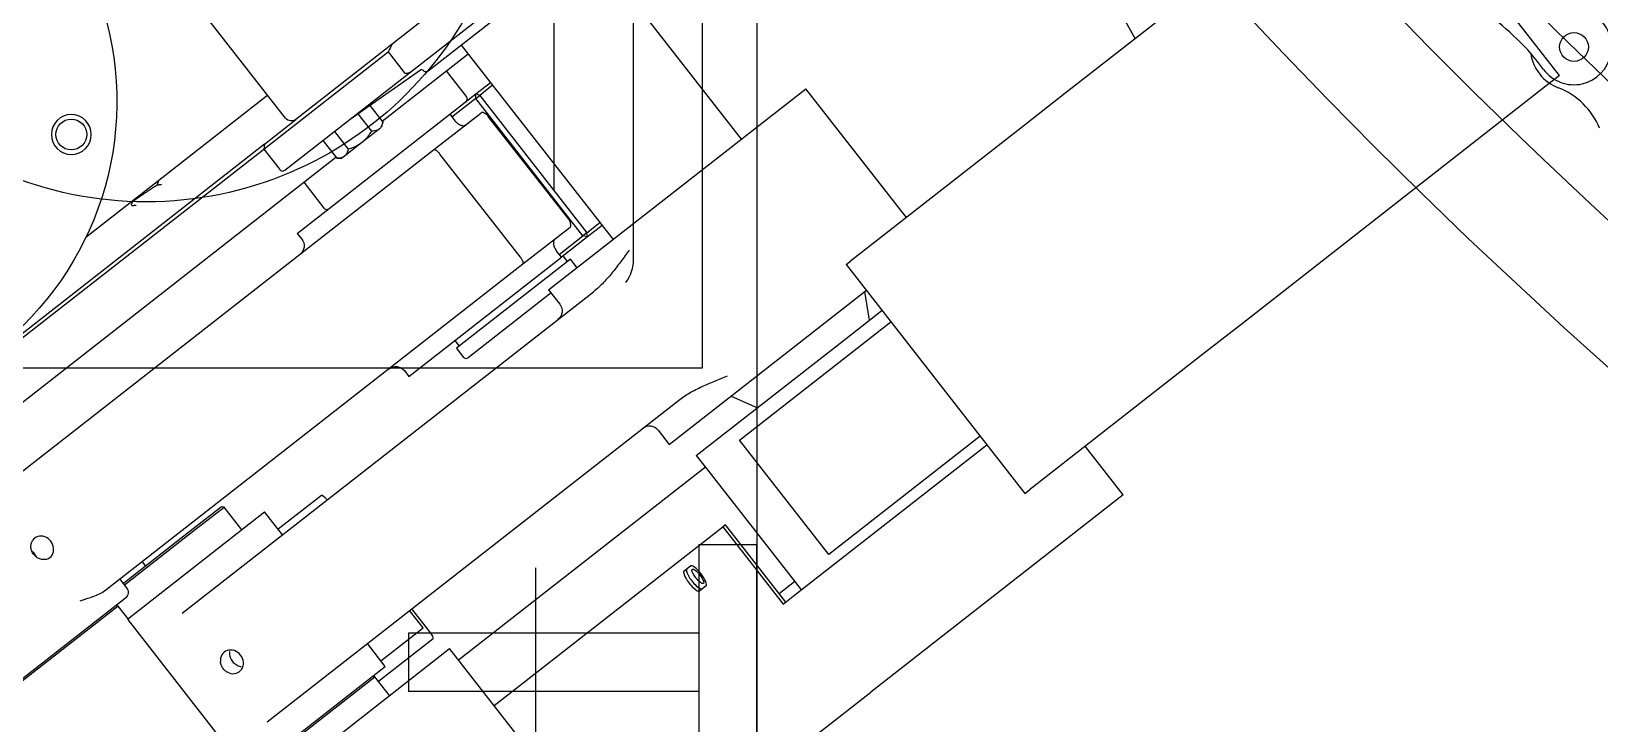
# Model space of a CAD drawing. Header units: millimetres. Extents: x 10462777 to 22643323, y 453826 to 1389191.
# Drawn here: x 11309805.9 to 11310238.2, y 585176.4 to 585367.2 of the extents above; entities that cross this region are included whole.
import ezdxf

# ---------------------------------------------------------------- set-up
doc = ezdxf.new("R2010")
doc.units = ezdxf.units.MM
doc.header["$LTSCALE"] = 200
doc.header["$MEASUREMENT"] = 0
doc.linetypes.add('HIDDEN', pattern=[3.75, 2.5, -1.25])
doc.layers.get('0').update_dxf_attribs({"linetype": 'CONTINUOUS'})
doc.layers.add('203', color=7, linetype='CONTINUOUS', true_color=0xffffff)
for name, color, linetype in [('7', 7, 'CONTINUOUS'), ('CENTER', 1, 'CONTINUOUS'), ('HIDDEN', 7, 'HIDDEN')]:
    doc.layers.add(name, color=color, linetype=linetype)
doc.layers.add('LAYOUT', color=8, linetype='CONTINUOUS', lineweight=25)

# ---------------------------------------------------------------- blocks, each defined once
blk = doc.blocks.new('A$C107C3577')
at = {"color": 4}
blk.add_line((733, 136.11), (2418.73, 136.11), dxfattribs=at)
at = {"layer": '7', "color": 2}
for p, q in [((2395, 136.11), (2330, 136.11)), ((2330, 120.11), (2330, 136.11)), ((2330, 120.11), (2395, 120.11)), ((2354.5, 120.11), (2354.5, 40.11)), ((2370.5, 120.11), (2370.5, 40.11)), ((2354.5, 40.11), (2370.5, 40.11))]:
    blk.add_line(p, q, dxfattribs=at)
at = {"layer": 'CENTER'}
blk.add_line((2336.5, 75.11), (2385.09, 75.11), dxfattribs=at)
blk = doc.blocks.new('r710ic')
at = {"layer": 'LAYOUT', "color": 3}
blk.add_circle((272041.37, 104232.63), 2050.12, dxfattribs=at)

msp = doc.modelspace()

# ---------------------------------------------------------------- linework, layer by layer
at = {"linetype": 'HIDDEN'}
msp.add_circle((11309837.52218, 585421.70724, 0), 101.50652, dxfattribs=at)
at = {"color": 31}
msp.add_circle((11310231.11321, 585362.86541, 0), 3.97, dxfattribs=at)
for centre, radius, start, end in [((11310168.80392, 585317.06754, 0), 66.92976, 36.3162119, 55.221425), ((11310231.11321, 585362.86541, 0), 10.4, 216.316206, 55.221425), ((11310231.11321, 585362.86541, 0), 12.05, 188.3161159, 248.9087558), ((11310219.48369, 585332.71309, 0), 20.26731, 22.6288749, 68.9087658)]:
    msp.add_arc(centre, radius, start, end, dxfattribs=at)
at = {"layer": '203', "color": 252, "linetype": 'Continuous'}
for p, q in [((11309875.98251, 585343.25314, 0), (11309775.62827, 585471.70072, 0)), ((11310174.22048, 585415.18422, 0), (11310090.81646, 585350.02186, 0)), ((11310227.16171, 585355.02354, 0), (11310177.90809, 585418.06529, 0)), ((11309910.96496, 585356.38416, 0), (11309969.82973, 585402.37436, 0)), ((11309951.95011, 585400.06747, 0), (11309878.7899, 585342.90844, 0)), ((11309915.29254, 585356.28863, 0), (11309968.87548, 585398.15222, 0)), ((11310001.64011, 585337.45746, 0), (11309959.77523, 585391.04206, 0)), ((11309949.88424, 585384.45168, 0), (11309949.88424, 585323.36207, 0)), ((11309971.88456, 585304.45055, 0), (11309971.88456, 585384.45168, 0)), ((11309924.39305, 585363.39846, 0), (11309966.25792, 585309.81387, 0)), ((11309869.9493, 585334.73238, 0), (11309904.23075, 585361.51598, 0)), ((11309902.57178, 585342.45334, 0), (11309926.28072, 585360.9768, 0)), ((11309904.23075, 585361.51598, 0), (11309908.6573, 585355.85025, 0)), ((11309875.77954, 585328.8943, 0), (11309910.96496, 585356.38416, 0)), ((11309893.81806, 585342.98753, 0), (11309913.20807, 585356.56275, 0)), ((11309925.83548, 585349.20761, 0), (11309920.29437, 585356.2999, 0)), ((11310227.16171, 585355.02354, 0), (11310223.4741, 585352.14246, 0)), ((11309921.21671, 585344.33, 0), (11309928.45381, 585349.98424, 0)), ((11309928.40381, 585348.67614, 0), (11309928.45381, 585349.98424, 0)), ((11309928.45381, 585349.98424, 0), (11309932.44018, 585353.09873, 0)), ((11309929.49122, 585349.52572, 0), (11309928.45381, 585349.98424, 0)), ((11309933.056, 585352.31082, 0), (11309929.49122, 585349.52572, 0)), ((11309948.4886, 585295.92977, 0), (11310019.41057, 585351.34009, 0)), ((11310047.11556, 585315.87933, 0), (11310019.41057, 585351.34009, 0)), ((11310090.81646, 585350.02186, 0), (11310079.95153, 585341.53324, 0)), ((11310223.4741, 585352.14246, 0), (11310140.07008, 585286.9801, 0)), ((11309871.05689, 585349.55712, 0), (11309842.68836, 585327.39319, 0)), ((11309899.20783, 585346.76094, 0), (11309902.80843, 585342.15238, 0)), ((11309928.40381, 585348.67614, 0), (11309921.83244, 585343.54202, 0)), ((11309928.40381, 585348.67614, 0), (11309929.49122, 585349.52572, 0)), ((11309957.95599, 585310.85109, 0), (11309928.40381, 585348.67614, 0)), ((11309929.49122, 585349.52572, 0), (11309959.04339, 585311.70066, 0)), ((11309870.12166, 585336.13607, 0), (11309878.78739, 585342.90648, 0)), ((11309879.20924, 585311.51016, 0), (11309921.2166, 585344.32991, 0)), ((11309895.89254, 585344.43982, 0), (11309899.62368, 585339.66418, 0)), ((11309902.48997, 585340.80104, 0), (11309902.80843, 585342.15238, 0)), ((11309916.76963, 585334.51037, 0), (11309929.77909, 585344.67448, 0)), ((11309921.2166, 585344.32991, 0), (11309922.44794, 585342.75386, 0)), ((11309954.01804, 585315.38864, 0), (11309931.85391, 585343.75743, 0)), ((11310079.95153, 585341.53324, 0), (11310031.73651, 585303.86353, 0)), ((11309886.25655, 585337.07983, 0), (11309890.06942, 585332.19957, 0)), ((11309889.4413, 585339.56803, 0), (11309893.25418, 585334.68777, 0)), ((11309896.11488, 585335.89875, 0), (11309897.7566, 585337.18141, 0)), ((11309897.7566, 585337.18141, 0), (11309901.30244, 585339.95172, 0)), ((11309901.30244, 585339.95172, 0), (11309902.1233, 585340.59305, 0)), ((11309785.63096, 585268.85566, 0), (11309869.95014, 585334.73303, 0)), ((11309785.80331, 585270.25935, 0), (11309870.12707, 585336.1403, 0)), ((11309795.03836, 585258.43903, 0), (11309889.83966, 585332.50592, 0)), ((11309849.76516, 585282.16075, 0), (11309916.76963, 585334.51037, 0)), ((11309870.12166, 585336.13607, 0), (11309869.9493, 585334.73238, 0)), ((11309869.9493, 585334.73238, 0), (11309874.37585, 585329.06665, 0)), ((11309891.35885, 585332.18293, 0), (11309891.74818, 585332.48712, 0)), ((11309891.74818, 585332.48712, 0), (11309892.56905, 585333.12844, 0)), ((11309892.56905, 585333.12844, 0), (11309896.11488, 585335.89875, 0)), ((11309940.70469, 585304.98711, 0), (11309918.54056, 585333.3559, 0)), ((11309890.06942, 585332.19957, 0), (11309891.45766, 585332.18166, 0)), ((11309842.68836, 585327.39319, 0), (11309820.95255, 585310.41131, 0)), ((11309880.97208, 585325.57796, 0), (11309886.51319, 585318.48567, 0)), ((11309833.85146, 585320.48844, 0), (11309833.91101, 585320.49664, 0)), ((11309879.20924, 585311.51016, 0), (11309880.44058, 585309.93411, 0)), ((11309954.4059, 585313.1536, 0), (11309941.39644, 585302.98949, 0)), ((11309951.38461, 585305.71697, 0), (11309957.95599, 585310.85109, 0)), ((11309959.04339, 585311.70066, 0), (11309957.95599, 585310.85109, 0)), ((11309959.23732, 585310.58314, 0), (11309957.95599, 585310.85109, 0)), ((11309959.04339, 585311.70066, 0), (11309962.60817, 585314.48577, 0)), ((11309959.23732, 585310.58314, 0), (11309959.04339, 585311.70066, 0)), ((11309963.22369, 585313.69763, 0), (11309959.23732, 585310.58314, 0)), ((11309952.00011, 585304.92881, 0), (11309950.76877, 585306.50485, 0)), ((11309959.23732, 585310.58314, 0), (11309952.00022, 585304.9289, 0)), ((11309941.39644, 585302.98949, 0), (11309874.39197, 585250.63987, 0)), ((11309909.99275, 585272.10906, 0), (11309952.00011, 585304.92881, 0)), ((11309954.49511, 585304.40349, 0), (11309923.05304, 585279.83826, 0)), ((11309954.49511, 585304.40349, 0), (11309923.05304, 585279.83826, 0)), ((11309953.70708, 585303.78782, 0), (11309952.50653, 585305.32447, 0)), ((11309956.32939, 585302.05572, 0), (11309954.49511, 585304.40349, 0)), ((11310030.52861, 585302.91982, 0), (11310031.73651, 585303.86353, 0)), ((11310030.52861, 585302.91982, 0), (11310079.78223, 585239.87806, 0)), ((11309847.50419, 585206.87981, 0), (11309960.85493, 585295.43912, 0)), ((11309949.14986, 585295.08773, 0), (11309926.33452, 585277.26244, 0)), ((11309948.4886, 585295.92977, 0), (11309951.56695, 585291.98966, 0)), ((11309981.73479, 585253.37659, 0), (11310036.073, 585295.83025, 0)), ((11310036.96279, 585287.64238, 0), (11310035.6234, 585295.47878, 0)), ((11310030.4888, 585282.58414, 0), (11310040.38299, 585290.31433, 0)), ((11310001.05221, 585254.50961, 0), (11310042.84112, 585287.15868, 0)), ((11310140.07008, 585286.9801, 0), (11310129.20515, 585278.49148, 0)), ((11309801.79865, 585244.6852, 0), (11309849.76516, 585282.16075, 0)), ((11309922.6405, 585281.99057, 0), (11309923.84106, 585280.45393, 0)), ((11309989.19657, 585250.32311, 0), (11310030.4888, 585282.58414, 0)), ((11309923.05304, 585279.83826, 0), (11309924.93083, 585277.43479, 0)), ((11310129.20515, 585278.49148, 0), (11310080.99012, 585240.82178, 0)), ((11309904.92067, 585274.45012, 0), (11309907.871, 585274.45012, 0)), ((11309908.76141, 585273.6851, 0), (11309909.99275, 585272.10906, 0)), ((11309912.98885, 585274.45012, 0), (11309933.98982, 585274.45012, 0)), ((11309870.89965, 585176.93498, 0), (11309984.25039, 585265.49428, 0)), ((11309998.76835, 585266.68446, 0), (11310006.04795, 585263.48906, 0)), ((11309978.65644, 585257.3167, 0), (11309981.73479, 585253.37659, 0)), ((11310067.46793, 585255.63781, 0), (11310025.67902, 585222.98874, 0)), ((11309874.39197, 585250.63987, 0), (11309826.42546, 585213.16432, 0)), ((11309989.19657, 585250.32311, 0), (11309991.65925, 585247.17103, 0)), ((11310025.67902, 585222.98874, 0), (11310001.05221, 585254.50961, 0)), ((11310016.37928, 585211.91587, 0), (11310069.31478, 585253.27361, 0)), ((11310106.83574, 585239.44097, 0), (11310096.36935, 585252.83735, 0)), ((11309923.61795, 585194.01134, 0), (11309991.71825, 585247.21712, 0)), ((11310016.34506, 585215.69624, 0), (11309991.71825, 585247.21712, 0)), ((11309885.89044, 585239.31888, 0), (11309873.94235, 585229.98401, 0)), ((11310106.83574, 585239.44097, 0), (11310037.31206, 585185.12312, 0)), ((11310079.78223, 585239.87806, 0), (11310080.99012, 585240.82178, 0)), ((11309832.37972, 585205.21557, 0), (11309870.20477, 585234.76774, 0)), ((11309858.30992, 585236.17164, 0), (11309850.48973, 585230.06183, 0)), ((11309851.09131, 585229.89733, 0), (11309859.01177, 585236.08546, 0)), ((11309859.01177, 585236.08546, 0), (11309858.30992, 585236.17164, 0)), ((11309863.89357, 585229.83704, 0), (11309859.01177, 585236.08546, 0)), ((11309875.13013, 585228.46357, 0), (11309870.20477, 585234.76774, 0)), ((11309850.48973, 585230.06183, 0), (11309831.30289, 585215.07143, 0)), ((11309831.61602, 585214.68156, 0), (11309851.09131, 585229.89733, 0)), ((11309933.47043, 585181.40435, 0), (11309996.4696, 585230.6247, 0)), ((11309997.22655, 585231.21609, 0), (11309996.4696, 585230.6247, 0)), ((11309996.4696, 585230.6247, 0), (11310013.09269, 585209.34811, 0)), ((11310013.84964, 585209.9395, 0), (11309997.22655, 585231.21609, 0)), ((11309805.94524, 585224.00863, 0), (11309806.15239, 585223.74349, 0)), ((11309837.42742, 585219.85627, 0), (11309836.50391, 585221.03831, 0)), ((11309832.22858, 585213.89111, 0), (11309830.38157, 585216.25517, 0)), ((11309985.82759, 585218.50315, 0), (11309987.58044, 585219.87262, 0)), ((11310012.00151, 585212.30269, 0), (11310016.34506, 585215.69624, 0)), ((11309991.89013, 585214.35647, 0), (11309990.13729, 585212.98699, 0)), ((11310013.09269, 585209.34811, 0), (11310016.37928, 585211.91587, 0)), ((11310016.28606, 585215.65015, 0), (11310018.13307, 585213.28608, 0)), ((11309829.82764, 585208.8427, 0), (11309798.30677, 585184.21589, 0)), ((11309798.44902, 585184.96155, 0), (11309831.88387, 585211.08372, 0)), ((11309829.82764, 585208.8427, 0), (11309829.1258, 585208.92888, 0)), ((11309832.55514, 585205.35167, 0), (11309829.82764, 585208.8427, 0)), ((11309913.88913, 585202.81818, 0), (11309910.15141, 585207.60224, 0)), ((11309915.76475, 585201.74551, 0), (11309910.79577, 585208.10551, 0)), ((11309832.37972, 585205.21557, 0), (11309865.62591, 585162.66239, 0)), ((11309902.26314, 585193.73496, 0), (11309913.88913, 585202.81818, 0)), ((11309903.45096, 585192.21456, 0), (11309898.5256, 585198.51873, 0)), ((11309901.57388, 585188.12031, 0), (11309916.67395, 585199.91778, 0)), ((11309900.67844, 585181.07553, 0), (11309921.20052, 585197.10914, 0)), ((11309950.75269, 585159.28408, 0), (11309921.20052, 585197.10914, 0)), ((11309865.62591, 585162.66239, 0), (11309902.22608, 585191.25758, 0)), ((11309902.22608, 585191.25758, 0), (11309903.45096, 585192.21456, 0)), ((11309886.68612, 585178.4819, 0), (11309900.60671, 585189.35787, 0)), ((11309900.60671, 585189.35787, 0), (11309899.90487, 585189.44404, 0)), ((11309904.65201, 585184.18012, 0), (11309900.60671, 585189.35787, 0)), ((11309856.58272, 585146.62418, 0), (11309900.67844, 585181.07553, 0)), ((11309886.12925, 585067.00617, 0), (11310037.31206, 585185.12312, 0)), ((11309869.08583, 585164.73106, 0), (11309886.68612, 585178.4819, 0))]:
    msp.add_line(p, q, dxfattribs=at)
at = {"layer": '203', "color": 155, "linetype": 'Continuous'}
for p, q in [((11309990.88483, 585274.45012, 0), (11309990.88483, 585411.45301, 0)), ((11309630.87971, 585274.45012, 0), (11309990.88483, 585274.45012, 0))]:
    msp.add_line(p, q, dxfattribs=at)
at = {"layer": '203', "color": 252, "linetype": 'Continuous', "extrusion": (0, 0, -1)}
msp.add_circle((-11309816.91021, 585338.75126, 0), 5.50008, dxfattribs=at)
at = {"layer": '203', "color": 252, "linetype": 'Continuous'}
msp.add_circle((11309816.91021, 585338.75126, 0), 4.25006, dxfattribs=at)
for centre, radius, start, end in [((11310762.89579, 585734.45666, 0), 750.01065, 200.28374988, 209.50312445), ((11309914.67687, 585357.07665, 0), 1.00001, 218, 308), ((11309925.04746, 585348.59194, 0), 1.00001, 308, 38), ((11309875.16387, 585329.68232, 0), 1.00001, 218, 308), ((11309887.30121, 585319.10134, 0), 1.00001, 218, 308), ((11309960.8844, 585304.45055, 0), 11.00016, 323.6877841, 0), ((11309925.71885, 585278.05046, 0), 1.00001, 218, 308), ((11309830.65253, 585212.65977, 0), 2.00003, 308, 38)]:
    msp.add_arc(centre, radius, start, end, dxfattribs=at)
at = {"layer": '203', "color": 252, "linetype": 'Continuous', "extrusion": (0, 0, -1)}
for centre, radius, start, end in [((-11309742.96447, 585347.83066, 0), 86.50123, 39.138195, 244.8618043), ((-11309913.49483, 585356.15315, 0), 0.50001, 55.003588, 142), ((-11309877.55856, 585344.48448, 0), 2.00003, 232, 322), ((-11309878.07651, 585308.0871, 0), 3.00004, 142, 232), ((-11309949.20288, 585290.14265, 0), 3.00004, 142, 232), ((-11309906.39734, 585271.83809, 0), 3.00004, 52, 142), ((-11309976.29237, 585255.46969, 0), 3.00004, 52, 142)]:
    msp.add_arc(centre, radius, start, end, dxfattribs=at)
at = {"layer": '203', "color": 252, "linetype": 'Continuous'}
for centre, major_axis, ratio, start_param, end_param in [((11309931.01043, 585343.09843, 0), (-1.23134, 1.57604), 0.535189366, 4.71238898, 6.283185307), ((11309953.17456, 585314.72964, 0), (-1.23134, 1.57604), 0.535189366, 3.141592654, 4.71238898), ((11309887.12178, 585237.74283, 0), (-1.23134, 1.57604), 0.204397812, 4.747732481, 6.283185307), ((11309808.92023, 585224.86846, 0), (-2.09328, 2.67927), 0.866957637, 2.831557156, 6.593220805), ((11309989.73528, 585217.11454, 0), (-2.15485, 2.75808), 0.278044951, 3.141592654, 6.283185307), ((11309987.98244, 585215.74507, 0), (-2.15485, 2.75808), 0.278044951, 0, 3.141592654), ((11309988.73939, 585216.33646, 0), (-2.15485, 2.75808), 0.278044951, 0, 3.141592654), ((11309915.44261, 585201.49382, 0), (-1.23134, 1.57604), 0.204397812, 3.141592654, 4.71238898), ((11309861.17372, 585193.44793, 0), (-2.09328, 2.67927), 0.893646994, 2.173987732, 7.250790228)]:
    msp.add_ellipse(centre, major_axis=major_axis, ratio=ratio, start_param=start_param, end_param=end_param, dxfattribs=at)
msp.add_ellipse((11309989.61581, 585217.0212, 0), major_axis=(1.53918, -1.97005), ratio=0.278044951, dxfattribs=at)
for points, degree in [([(11309905.30707, 585363.62593, 0), (11309904.94262, 585362.92616, 0), (11309904.58346, 585362.2218, 0), (11309904.23075, 585361.51598, 0)], 3), ([(11309902.80843, 585342.15238, 0), (11309902.66621, 585341.54888, 0), (11309902.45749, 585341.01, 0), (11309902.1233, 585340.59305, 0)], 3), ([(11309893.25418, 585334.68777, 0), (11309893.11195, 585334.08427, 0), (11309892.90323, 585333.5454, 0), (11309892.56905, 585333.12844, 0)], 3), ([(11309841.699, 585324.93531, 0), (11309841.09181, 585324.85081, 0), (11309840.48541, 585324.76756, 0)], 2), ([(11309840.56054, 585324.77792, 0), (11309840.77732, 585325.31851, 0), (11309840.99494, 585325.85899, 0)], 2), ([(11309833.85145, 585320.48841, 0), (11309833.62922, 585319.93455, 0), (11309833.40733, 585319.3816, 0)], 2), ([(11309833.59237, 585319.14457, 0), (11309834.19885, 585319.2283, 0), (11309834.80636, 585319.31215, 0)], 2)]:
    msp.add_open_spline(points, degree=degree, dxfattribs=at)
for points, knots in [([(11309908.6573, 585355.85025, 0), (11309908.7231, 585355.76604, 0), (11309908.81966, 585355.706, 0), (11309909.02309, 585355.63899, 0), (11309909.13203, 585355.62806, 0), (11309909.45189, 585355.63365, 0), (11309909.66322, 585355.6861, 0), (11309910.0629, 585355.82876, 0), (11309910.25639, 585355.92238, 0), (11309910.62436, 585356.13519, 0), (11309910.79874, 585356.25429, 0), (11309910.96496, 585356.38416, 0)], [0, 0, 0, 0, 0.125, 0.125, 0.25, 0.25, 0.5, 0.5, 0.75, 0.75, 1, 1, 1, 1]), ([(11309922.44794, 585342.75386, 0), (11309922.5699, 585342.59776, 0), (11309922.69801, 585342.45067, 0), (11309922.96605, 585342.17377, 0), (11309923.10759, 585342.04271, 0), (11309923.39462, 585341.80611, 0), (11309923.53949, 585341.70071, 0), (11309923.83192, 585341.51549, 0), (11309923.98035, 585341.43556, 0), (11309924.26735, 585341.30863, 0), (11309924.40744, 585341.26049, 0), (11309924.68066, 585341.1956, 0), (11309924.81167, 585341.1796, 0), (11309925.17817, 585341.18086, 0), (11309925.3932, 585341.24785, 0), (11309925.56029, 585341.37839, 0)], [0, 0, 0, 0, 0.125, 0.125, 0.25, 0.25, 0.375, 0.375, 0.5, 0.5, 0.625, 0.625, 0.75, 0.75, 1, 1, 1, 1]), ([(11309899.62368, 585339.66418, 0), (11309899.36243, 585339.21426, 0), (11309899.07804, 585338.77299, 0), (11309898.45975, 585337.93986, 0), (11309898.12469, 585337.5461, 0), (11309897.7566, 585337.18141, 0)], [0, 0, 0, 0, 0.5, 0.5, 1, 1, 1, 1]), ([(11309901.30244, 585339.95172, 0), (11309901.06342, 585339.84172, 0), (11309900.79932, 585339.7672, 0), (11309900.23012, 585339.67616, 0), (11309899.93088, 585339.66021, 0), (11309899.62368, 585339.66418, 0)], [0, 0, 0, 0, 0.5, 0.5, 1, 1, 1, 1]), ([(11309891.74818, 585332.48712, 0), (11309891.50916, 585332.37712, 0), (11309891.24506, 585332.3026, 0), (11309890.67586, 585332.21156, 0), (11309890.37662, 585332.19561, 0), (11309890.06942, 585332.19957, 0)], [0, 0, 0, 0, 0.5, 0.5, 1, 1, 1, 1]), ([(11309896.11488, 585335.89875, 0), (11309895.67242, 585335.6301, 0), (11309895.20938, 585335.40022, 0), (11309894.25086, 585335.00159, 0), (11309893.7536, 585334.83232, 0), (11309893.25418, 585334.68777, 0)], [0, 0, 0, 0, 0.5, 0.5, 1, 1, 1, 1]), ([(11309918.54056, 585333.3559, 0), (11309918.4582, 585333.46132, 0), (11309918.37369, 585333.56211, 0), (11309918.20058, 585333.75481, 0), (11309918.11093, 585333.84767, 0), (11309917.93347, 585334.01806, 0), (11309917.84565, 585334.09578, 0), (11309917.67181, 585334.23648, 0), (11309917.58586, 585334.2992, 0), (11309917.34176, 585334.45711, 0), (11309917.19133, 585334.5258, 0), (11309916.9418, 585334.57943, 0), (11309916.83909, 585334.56465, 0), (11309916.76963, 585334.51037, 0)], [0, 0, 0, 0, 0.125, 0.125, 0.25, 0.25, 0.375, 0.375, 0.5, 0.5, 0.75, 0.75, 1, 1, 1, 1]), ([(11309950.1871, 585309.85751, 0), (11309950.10356, 585309.79224, 0), (11309950.03337, 585309.71275, 0), (11309949.9186, 585309.52651, 0), (11309949.87376, 585309.41837, 0), (11309949.8132, 585309.18018, 0), (11309949.79722, 585309.0509, 0), (11309949.79361, 585308.77212, 0), (11309949.80643, 585308.6215, 0), (11309949.85995, 585308.31241, 0), (11309949.90046, 585308.15259, 0), (11309950.00963, 585307.82215, 0), (11309950.07772, 585307.6539, 0), (11309950.31605, 585307.15352, 0), (11309950.52485, 585306.81705, 0), (11309950.76877, 585306.50485, 0)], [0, 0, 0, 0, 0.125, 0.125, 0.25, 0.25, 0.375, 0.375, 0.5, 0.5, 0.625, 0.625, 0.75, 0.75, 1, 1, 1, 1]), ([(11309970.69027, 585306.93044, 0), (11309969.94912, 585305.90204, 0), (11309969.2064, 585304.87131, 0), (11309967.69605, 585302.83481, 0), (11309966.9278, 585301.82774, 0), (11309965.33406, 585299.86261, 0), (11309964.50736, 585298.90251, 0), (11309962.76458, 585297.08049, 0), (11309961.84983, 585296.21642, 0), (11309960.85493, 585295.43912, 0)], [0, 0, 0, 0, 0.25, 0.25, 0.5, 0.5, 0.75, 0.75, 1, 1, 1, 1]), ([(11309941.39644, 585302.98949, 0), (11309941.4659, 585303.04377, 0), (11309941.5051, 585303.13985, 0), (11309941.51343, 585303.39494, 0), (11309941.48317, 585303.55752, 0), (11309941.389, 585303.83256, 0), (11309941.34894, 585303.93114, 0), (11309941.25448, 585304.13386, 0), (11309941.20031, 585304.23787, 0), (11309941.07792, 585304.45128, 0), (11309941.00949, 585304.56073, 0), (11309940.8644, 585304.77532, 0), (11309940.78705, 585304.88169, 0), (11309940.70469, 585304.98711, 0)], [0, 0, 0, 0, 0.25, 0.25, 0.5, 0.5, 0.625, 0.625, 0.75, 0.75, 0.875, 0.875, 1, 1, 1, 1]), ([(11309984.25039, 585265.49428, 0), (11309985.2453, 585266.27159, 0), (11309986.305, 585266.95012, 0), (11309988.49452, 585268.20036, 0), (11309989.6261, 585268.77023, 0), (11309991.91841, 585269.84121, 0), (11309993.08142, 585270.34302, 0), (11309995.42282, 585271.31583, 0), (11309996.60261, 585271.78713, 0), (11309997.77976, 585272.25747, 0)], [0, 0, 0, 0, 0.25, 0.25, 0.5, 0.5, 0.75, 0.75, 1, 1, 1, 1]), ([(11309810.20503, 585221.76325, 0), (11309810.05437, 585221.71511, 0), (11309809.89765, 585221.67954, 0), (11309809.57931, 585221.63445, 0), (11309809.41669, 585221.62461, 0), (11309809.08474, 585221.63108, 0), (11309808.91582, 585221.64767, 0), (11309808.58325, 585221.70628, 0), (11309808.41814, 585221.74829, 0), (11309808.09062, 585221.85831, 0), (11309807.92758, 585221.92688, 0), (11309807.61579, 585222.08603, 0), (11309807.46563, 585222.17696, 0), (11309807.17704, 585222.3818, 0), (11309807.03757, 585222.49686, 0), (11309806.77954, 585222.74356, 0), (11309806.66018, 585222.87549, 0), (11309806.44063, 585223.15637, 0), (11309806.33969, 585223.30677, 0), (11309806.16247, 585223.61768, 0), (11309806.08614, 585223.7777, 0), (11309805.95736, 585224.10654, 0), (11309805.90463, 585224.27656, 0), (11309805.82526, 585224.62004, 0), (11309805.79884, 585224.79165, 0), (11309805.75763, 585225.30579, 0), (11309805.78231, 585225.6515, 0), (11309805.92916, 585226.2939, 0), (11309806.05345, 585226.59996, 0), (11309806.21808, 585226.86632, 0)], [0, 0, 0, 0, 0.0625, 0.0625, 0.125, 0.125, 0.1875, 0.1875, 0.25, 0.25, 0.3125, 0.3125, 0.375, 0.375, 0.4375, 0.4375, 0.5, 0.5, 0.5625, 0.5625, 0.625, 0.625, 0.6875, 0.6875, 0.75, 0.75, 0.875, 0.875, 1, 1, 1, 1]), ([(11309807.3827, 585222.21808, 0), (11309807.31906, 585222.36473, 0), (11309807.24601, 585222.5103, 0), (11309807.05434, 585222.84505, 0), (11309806.93056, 585223.0289, 0), (11309806.65669, 585223.37976, 0), (11309806.50487, 585223.54811, 0), (11309806.22037, 585223.82092, 0), (11309806.08997, 585223.93235, 0), (11309805.95422, 585224.03487, 0)], [0, 0, 0, 0, 0.20947251, 0.20947251, 0.49311936, 0.49311936, 0.776766211, 0.776766211, 1, 1, 1, 1]), ([(11309826.42546, 585213.16432, 0), (11309826.0157, 585212.84418, 0), (11309825.53349, 585212.57149, 0), (11309824.47253, 585212.05571, 0), (11309823.88977, 585211.81326, 0), (11309822.66677, 585211.33888, 0), (11309822.02501, 585211.10652, 0), (11309821.02635, 585210.74971, 0), (11309820.6874, 585210.62945, 0), (11309819.99848, 585210.38408, 0), (11309819.64678, 585210.25835, 0), (11309819.29362, 585210.13039, 0)], [0, 0, 0, 0, 0.25, 0.25, 0.5, 0.5, 0.75, 0.75, 0.875, 0.875, 1, 1, 1, 1]), ([(11309860.5726, 585196.34578, 0), (11309860.55268, 585196.2308, 0), (11309860.53932, 585196.11419, 0), (11309860.52082, 585195.78995, 0), (11309860.52945, 585195.58009, 0), (11309860.58821, 585195.15472, 0), (11309860.63791, 585194.94392, 0), (11309860.77457, 585194.53196, 0), (11309860.86268, 585194.32791, 0), (11309861.07407, 585193.9357, 0), (11309861.19557, 585193.75006, 0), (11309861.46941, 585193.39918, 0), (11309861.62357, 585193.23266, 0), (11309861.95101, 585192.93439, 0), (11309862.12513, 585192.80102, 0), (11309862.49492, 585192.5664, 0), (11309862.68882, 585192.46675, 0), (11309863.08302, 585192.30835, 0), (11309863.28634, 585192.2482, 0), (11309863.58039, 585192.19246, 0), (11309863.66805, 585192.17971, 0), (11309863.75556, 585192.17085, 0)], [0, 0, 0, 0, 0.062527621, 0.062527621, 0.173787085, 0.173787085, 0.285046549, 0.285046549, 0.396306013, 0.396306013, 0.507565477, 0.507565477, 0.618824941, 0.618824941, 0.730084405, 0.730084405, 0.841343869, 0.841343869, 0.952603333, 0.952603333, 1, 1, 1, 1]), ([(11309860.38938, 585190.38751, 0), (11309860.23468, 585190.445, 0), (11309860.08412, 585190.51373, 0), (11309859.86426, 585190.6335, 0), (11309859.79198, 585190.67622, 0), (11309859.64944, 585190.76735, 0), (11309859.579, 585190.81592, 0), (11309859.37425, 585190.96781, 0), (11309859.24534, 585191.07791, 0), (11309859.00224, 585191.31531, 0), (11309858.88789, 585191.44283, 0), (11309858.56898, 585191.851, 0), (11309858.39745, 585192.14431, 0), (11309858.23406, 585192.53739, 0), (11309858.204, 585192.61744, 0), (11309858.15014, 585192.77754, 0), (11309858.12619, 585192.85793, 0), (11309858.06317, 585193.10013, 0), (11309858.03285, 585193.26296, 0), (11309858.01446, 585193.42728, 0)], [0, 0, 0, 0, 0.125, 0.125, 0.1875, 0.1875, 0.25, 0.25, 0.375, 0.375, 0.5, 0.5, 0.75, 0.75, 0.8125, 0.8125, 0.875, 0.875, 1, 1, 1, 1])]:
    msp.add_open_spline(points, degree=3, knots=knots, dxfattribs=at)
msp.add_rational_spline([(11309833.90836, 585320.4961, 0), (11309834.01571, 585320.51696, 0), (11309834.35814, 585320.72628, 0), (11309835.05795, 585321.15406, 0), (11309836.35876, 585322.05139, 0), (11309837.65957, 585322.94872, 0), (11309838.83318, 585323.74668, 0), (11309840.0068, 585324.54464, 0), (11309840.39955, 585324.73252, 0), (11309840.45365, 585324.75839, 0), (11309840.48829, 585324.76841, 0)], [0.961952396473, 0.961246434419, 1, 0.923879532511, 1, 0.923879532511, 1, 0.923879532511, 1, 0.988779093868, 0.98086633175], degree=2, knots=[0, 0, 0, 0.139233096, 0.139233096, 0.412717309, 0.412717309, 0.686201522, 0.686201522, 0.959685735, 0.959685735, 1, 1, 1], dxfattribs=at)
at = {"layer": '7', "color": 4}
for radius in [1505, 1423]:
    msp.add_circle((11311240.35769, 586399.55916, 0), radius, dxfattribs=at)
at = {"layer": 'CENTER'}
for radius in [1447.05, 1100]:
    msp.add_circle((11311240.35769, 586399.55916, 0), radius, dxfattribs=at)
at = {"layer": 'HIDDEN'}
for radius in [1475, 1435]:
    msp.add_circle((11311240.35769, 586399.55916, 0), radius, dxfattribs=at)

# ---------------------------------------------------------------- block references
at = {"xscale": 1.000514211750324, "yscale": 1.000514211750324, "zscale": 1.000514211750324, "rotation": 270}
msp.add_blockref('A$C107C3577', (11309869.70675, 587557.02935, 0), dxfattribs=at)
at = {"layer": 'LAYOUT', "color": 2, "rotation": 270}
msp.add_blockref('r710ic', (11204875.24796, 856316.46559, 0), dxfattribs=at)

doc.saveas('drawing.dxf')
